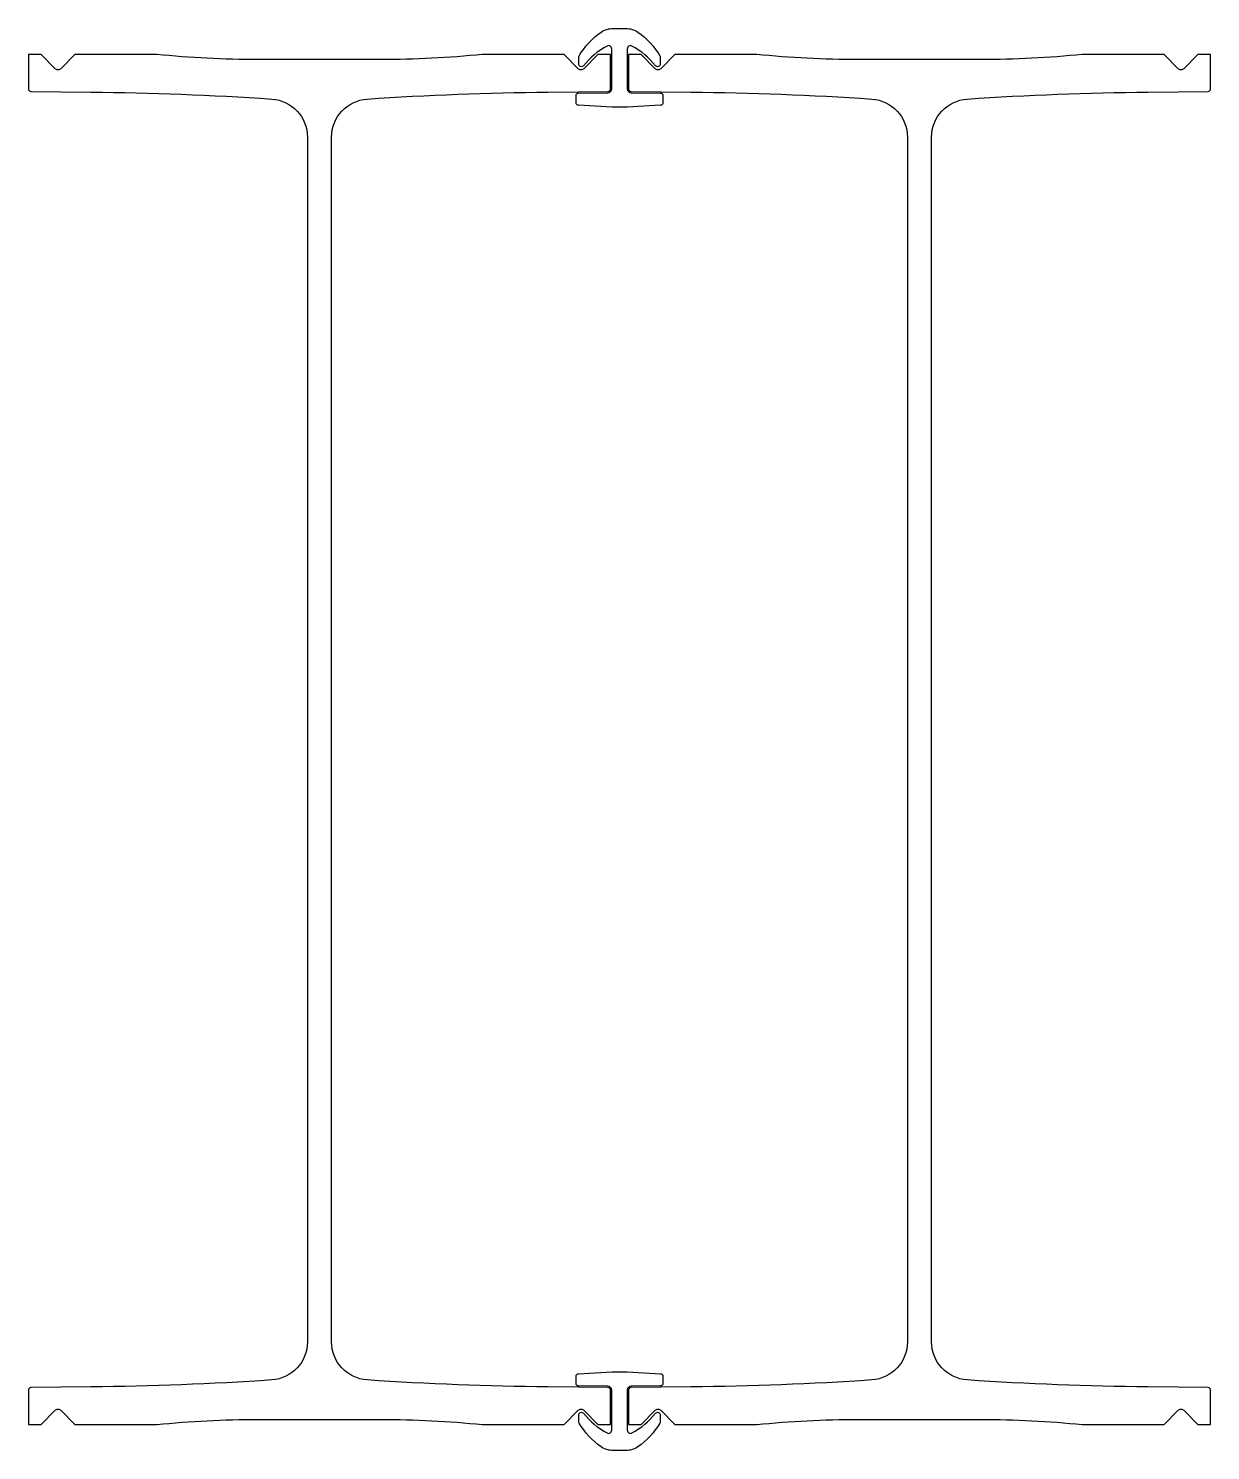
# Model space of a CAD drawing. Header units: millimetres. Extents: x -464 to 464, y -558 to 558.
import ezdxf

# ---------------------------------------------------------------- set-up
doc = ezdxf.new("R2010")
doc.units = ezdxf.units.MM
doc.layers.get('0').update_dxf_attribs({"lineweight": 25})

msp = doc.modelspace()

# ---------------------------------------------------------------- linework, layer by layer
for points in [[(-34.1, 505.4, -0.411533), (-32.1, 507.4), (-9.1, 507.7, 0.411198), (-6.1, 510.7), (-6.1, 542.1, 0.56798), (-9.8, 544.3, 0.101014), (-28.2, 528.9, -0.710336), (-32, 530.2), (-32, 536.1, -0.110047), (-14.3, 555.3, -0.152295), (-5.1, 558.1), (5.1, 558.1, -0.152295), (14.3, 555.3, -0.110047), (32, 536.1), (32, 530.2, -0.710994), (28.2, 528.9, 0.100981), (9.8, 544.3, 0.56829), (6.1, 542.1), (6.1, 510.7, 0.411198), (9.1, 507.7), (32.1, 507.4, -0.411533), (34.1, 505.4), (34.1, 499.8, -0.397192), (32.2, 497.8), (6.1, 496.3), (-6.1, 496.3), (-32.2, 497.8, -0.397192), (-34.1, 499.8)], [(-415, -508.2), (-462, -508.7, 0.411288), (-464, -510.7), (-464, -537.7), (-454, -537.7), (-442.9, -526.5, -0.414214), (-438.6, -526.5), (-427.5, -537.7), (-363.3, -537.7, -0.024866), (-283.9, -533.7), (-187.1, -533.7, -0.024866), (-107.7, -537.7), (-43.5, -537.7), (-32.4, -526.5, -0.414214), (-28.1, -526.5), (-17, -537.7), (-7, -537.7), (-7, -510.7, 0.411288), (-9, -508.7), (-56, -508.2, -0.014216), (-198, -502.7, -0.394764), (-226, -472.8), (-226, 472.8, -0.394764), (-198, 502.7, -0.014216), (-56, 508.2), (-9, 508.7, 0.411288), (-7, 510.7), (-7, 537.7), (-17, 537.7), (-28.1, 526.5, -0.414214), (-32.4, 526.5), (-43.5, 537.7), (-107.7, 537.7, -0.024866), (-187.1, 533.7), (-283.9, 533.7, -0.024866), (-363.3, 537.7), (-427.5, 537.7), (-438.6, 526.5, -0.414214), (-442.9, 526.5), (-454, 537.7), (-464, 537.7), (-464, 510.7, 0.411288), (-462, 508.7), (-415, 508.2, -0.014216), (-273, 502.7, -0.394764), (-245, 472.8), (-245, -472.8, -0.394764), (-273, -502.7, -0.014216)], [(56, -508.2), (9, -508.7, 0.411288), (7, -510.7), (7, -537.7), (17, -537.7), (28.1, -526.5, -0.414214), (32.4, -526.5), (43.5, -537.7), (107.7, -537.7, -0.024866), (187.1, -533.7), (283.9, -533.7, -0.024866), (363.3, -537.7), (427.5, -537.7), (438.6, -526.5, -0.414214), (442.9, -526.5), (454, -537.7), (464, -537.7), (464, -510.7, 0.411288), (462, -508.7), (415, -508.2, -0.014216), (273, -502.7, -0.394764), (245, -472.8), (245, 472.8, -0.394764), (273, 502.7, -0.014216), (415, 508.2), (462, 508.7, 0.411288), (464, 510.7), (464, 537.7), (454, 537.7), (442.9, 526.5, -0.414214), (438.6, 526.5), (427.5, 537.7), (363.3, 537.7, -0.024866), (283.9, 533.7), (187.1, 533.7, -0.024866), (107.7, 537.7), (43.5, 537.7), (32.4, 526.5, -0.414214), (28.1, 526.5), (17, 537.7), (7, 537.7), (7, 510.7, 0.411288), (9, 508.7), (56, 508.2, -0.014216), (198, 502.7, -0.394764), (226, 472.8), (226, -472.8, -0.394764), (198, -502.7, -0.014216)], [(34.1, -505.4, -0.411533), (32.1, -507.4), (9.1, -507.7, 0.411198), (6.1, -510.7), (6.1, -542.1, 0.56798), (9.8, -544.3, 0.101014), (28.2, -528.9, -0.710336), (32, -530.2), (32, -535.6, -0.135197), (31.7, -536.6, -0.107707), (14.3, -555.3, -0.152295), (5.1, -558.1), (-5.1, -558.1, -0.152295), (-14.3, -555.3, -0.107707), (-31.7, -536.6, -0.135197), (-32, -535.6), (-32, -530.2, -0.710994), (-28.2, -528.9, 0.100981), (-9.8, -544.3, 0.56829), (-6.1, -542.1), (-6.1, -510.7, 0.411198), (-9.1, -507.7), (-32.1, -507.4, -0.411533), (-34.1, -505.4), (-34.1, -499.8, -0.397192), (-32.2, -497.8), (-6.1, -496.3), (6.1, -496.3), (32.2, -497.8, -0.397192), (34.1, -499.8)]]:
    msp.add_lwpolyline(points, format="xyb", close=True)

doc.saveas('drawing.dxf')
